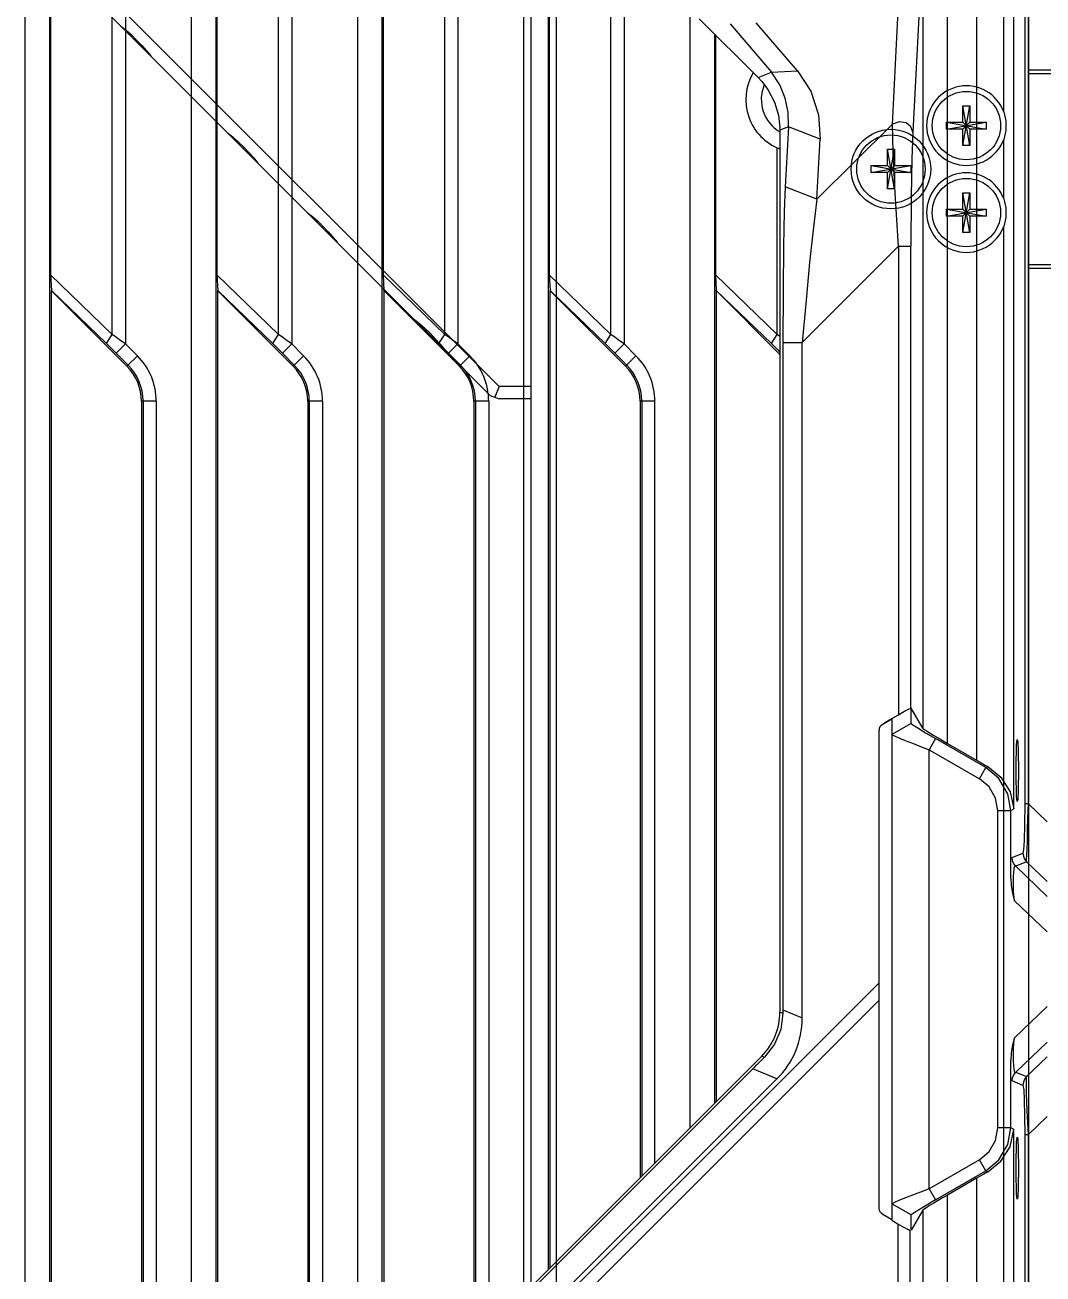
# Model space of a CAD drawing. Header units: millimetres. Extents: x -3132 to 28633, y 682 to 5849.
# Drawn here: x 23478.7 to 23560.6, y 5186.2 to 5286.7 of the extents above; entities that cross this region are included whole.
import ezdxf

# ---------------------------------------------------------------- set-up
doc = ezdxf.new("R2010")
doc.units = ezdxf.units.MM

# ---------------------------------------------------------------- blocks, each defined once
blk = doc.blocks.new('gf')
at = {"linetype": 'Continuous'}
for p, q in [((20176.56, 5486.93), (20176.56, 5263.35)), ((20178.56, 5264.41), (20178.56, 5486.93)), ((20189.93, 5486.93), (20189.93, 5263.35)), ((20191.93, 5264.41), (20191.93, 5486.93)), ((20203.3, 5486.55), (20203.3, 5343.92)), ((20205.3, 5345.91), (20205.3, 5485.37)), ((20256.98, 5480.67), (20256.98, 5396.75)), ((20257.27, 5396.75), (20257.27, 5480.71)), ((20216.67, 5474.05), (20216.67, 5357.29)), ((20218.67, 5359.28), (20218.67, 5472.06)), ((20184.65, 5470.9), (20184.65, 5433.76)), ((20198.02, 5470.9), (20198.02, 5433.76)), ((20211.39, 5470.9), (20211.39, 5433.76)), ((20253.1, 5470.66), (20253.1, 5400.26)), ((20256.1, 5396.34), (20256.1, 5470.66)), ((20183.58, 5434.53), (20183.58, 5470.13)), ((20196.95, 5434.53), (20196.95, 5470.13)), ((20210.32, 5434.53), (20210.32, 5470.13)), ((20250.77, 5401.6), (20250.77, 5468.33)), ((20223.69, 5434.53), (20223.69, 5467.04)), ((20246.33, 5451.45), (20247.13, 5466.88)), ((20224.76, 5465.97), (20224.76, 5433.76)), ((20248.77, 5466.23), (20247.97, 5450.81)), ((20248.77, 5466.23), (20248.77, 5402.84)), ((20178.62, 5465.34), (20178.62, 5439.32)), ((20191.99, 5465.34), (20191.99, 5439.32)), ((20205.36, 5465.34), (20205.36, 5439.32)), ((20218.73, 5465.34), (20218.73, 5439.32)), ((20230.04, 5462.8), (20230.04, 5370.66)), ((20235.53, 5455.19), (20230.8, 5459.92)), ((20233.29, 5459.52), (20236.61, 5455.64)), ((20238.71, 5455.73), (20235.39, 5459.61)), ((20232.04, 5372.65), (20232.04, 5458.69)), ((20232.1, 5458.63), (20232.1, 5439.32)), ((20235.54, 5455.19), (20236.61, 5455.64)), ((20236.61, 5455.64), (20238.71, 5455.73)), ((20246.33, 5451.45), (20240.27, 5445.4)), ((20237.97, 5451.23), (20237.29, 5450.95)), ((20237.29, 5450.95), (20237.29, 5379.97)), ((20237.97, 5451.23), (20237.72, 5446.4)), ((20240.52, 5450.23), (20237.97, 5451.23)), ((20237.06, 5434.53), (20237.06, 5449.55)), ((20240.27, 5445.4), (20240.52, 5450.23)), ((20240.27, 5445.4), (20237.72, 5446.4)), ((20246.83, 5441.64), (20239.07, 5433.88)), ((20246.83, 5441.64), (20247.83, 5441.64)), ((20246.83, 5441.64), (20246.83, 5403.91)), ((20247.83, 5404.45), (20247.83, 5441.64)), ((20178.62, 5439.32), (20178.69, 5438.05)), ((20183.58, 5434.53), (20178.62, 5439.32)), ((20191.99, 5439.32), (20192.06, 5438.05)), ((20196.95, 5434.53), (20191.99, 5439.32)), ((20205.36, 5439.32), (20205.43, 5438.05)), ((20210.32, 5434.53), (20205.36, 5439.32)), ((20218.73, 5439.32), (20218.8, 5438.05)), ((20223.69, 5434.53), (20218.73, 5439.32)), ((20232.1, 5439.32), (20232.17, 5438.05)), ((20237.06, 5434.53), (20232.1, 5439.32)), ((20178.69, 5438.06), (20183.12, 5433.78)), ((20178.7, 5328.84), (20178.7, 5438.03)), ((20178.7, 5438.03), (20184.76, 5431.97)), ((20192.06, 5438.06), (20196.49, 5433.78)), ((20192.07, 5328.84), (20192.07, 5438.03)), ((20192.07, 5438.03), (20198.13, 5431.97)), ((20205.43, 5438.06), (20209.86, 5433.78)), ((20205.44, 5346.05), (20205.44, 5438.03)), ((20205.44, 5438.03), (20211.5, 5431.97)), ((20218.8, 5438.06), (20223.23, 5433.78)), ((20218.81, 5359.42), (20218.81, 5438.03)), ((20218.81, 5438.03), (20224.87, 5431.97)), ((20232.17, 5438.06), (20236.6, 5433.78)), ((20232.18, 5372.79), (20232.18, 5438.03)), ((20232.18, 5438.03), (20237.29, 5432.91)), ((20183.12, 5433.78), (20183.58, 5434.53)), ((20196.49, 5433.78), (20196.95, 5434.53)), ((20209.86, 5433.78), (20210.32, 5434.53)), ((20223.23, 5433.78), (20223.69, 5434.53)), ((20236.6, 5433.78), (20237.06, 5434.53)), ((20237.29, 5434.36), (20237.06, 5434.53)), ((20184.65, 5433.76), (20183.9, 5433.01)), ((20185.6, 5432.81), (20184.65, 5433.76)), ((20198.02, 5433.76), (20197.27, 5433.01)), ((20198.97, 5432.81), (20198.02, 5433.76)), ((20211.39, 5433.76), (20210.64, 5433.01)), ((20212.34, 5432.81), (20211.39, 5433.76)), ((20224.76, 5433.76), (20224.01, 5433.01)), ((20225.71, 5432.81), (20224.76, 5433.76)), ((20237.52, 5433.88), (20239.07, 5433.88)), ((20237.52, 5433.88), (20237.52, 5380.17)), ((20239.07, 5379.53), (20239.07, 5433.88)), ((20183.9, 5433.01), (20184.85, 5432.06)), ((20184.76, 5431.97), (20185.6, 5432.81)), ((20197.27, 5433.01), (20198.22, 5432.06)), ((20198.13, 5431.97), (20198.97, 5432.81)), ((20210.64, 5433.01), (20211.59, 5432.06)), ((20211.5, 5431.97), (20212.34, 5432.81)), ((20224.01, 5433.01), (20224.96, 5432.06)), ((20224.87, 5431.97), (20225.71, 5432.81)), ((20187.12, 5429.14), (20185.93, 5429.14)), ((20185.93, 5429.14), (20185.93, 5337.73)), ((20186.06, 5429.14), (20186.06, 5337.73)), ((20187.12, 5429.14), (20187.12, 5337.73)), ((20200.49, 5429.14), (20199.3, 5429.14)), ((20199.3, 5429.14), (20199.3, 5339.91)), ((20199.43, 5429.14), (20199.43, 5340.04)), ((20200.49, 5429.14), (20200.49, 5341.1)), ((20213.86, 5429.14), (20212.67, 5429.14)), ((20212.67, 5429.14), (20212.67, 5353.28)), ((20212.8, 5429.14), (20212.8, 5353.41)), ((20213.86, 5429.14), (20213.86, 5354.47)), ((20227.23, 5429.14), (20226.04, 5429.14)), ((20226.04, 5429.14), (20226.04, 5366.65)), ((20226.17, 5429.14), (20226.17, 5366.78)), ((20227.23, 5367.84), (20227.23, 5429.14)), ((20247.85, 5404.44), (20247.82, 5404.45)), ((20247.85, 5403.21), (20247.85, 5404.44)), ((20248.77, 5402.84), (20247.85, 5404.44)), ((20246.29, 5403.57), (20245.51, 5403.11)), ((20245.73, 5403.28), (20246.83, 5403.91)), ((20246.29, 5403.57), (20246.29, 5363.3)), ((20247.85, 5403.21), (20246.29, 5402.32)), ((20245.26, 5364.19), (20245.26, 5402.68)), ((20249.81, 5402), (20249.29, 5401.1)), ((20253.86, 5399.66), (20249.81, 5402)), ((20250.77, 5401.6), (20253.1, 5400.26)), ((20249.29, 5365.77), (20249.29, 5401.1)), ((20249.29, 5401.1), (20253.34, 5398.76)), ((20253.34, 5398.76), (20253.86, 5399.66)), ((20254, 5399.74), (20253.86, 5399.66)), ((20254.82, 5396.2), (20255.86, 5396.2)), ((20254.82, 5370.67), (20254.82, 5396.2)), ((20255.86, 5396.2), (20256.1, 5396.34)), ((20255.86, 5390.75), (20255.86, 5396.2)), ((20257.27, 5396.75), (20256.98, 5396.75)), ((20257.27, 5396.75), (20258.79, 5395.3)), ((20255.96, 5392.42), (20256.84, 5392.78)), ((20257.13, 5392.08), (20256.26, 5391.72)), ((20256.26, 5391.72), (20258.79, 5389.3)), ((20258.79, 5390.5), (20257.13, 5392.08)), ((20258.79, 5386.43), (20256.15, 5388.95)), ((20219.2, 5356.28), (20245.24, 5382.32)), ((20219.76, 5355.42), (20245.24, 5380.91)), ((20237.52, 5380.17), (20239.07, 5379.53)), ((20256.15, 5377.92), (20258.79, 5380.44)), ((20237.52, 5379.88), (20237.29, 5379.97)), ((20258.79, 5377.57), (20256.26, 5375.15)), ((20197.03, 5337.64), (20235.83, 5376.44)), ((20235.83, 5376.44), (20236.05, 5376.35)), ((20255.86, 5370.67), (20255.86, 5376.12)), ((20257.13, 5374.79), (20258.79, 5376.37)), ((20235.11, 5375.42), (20215.31, 5355.62)), ((20237.04, 5374.62), (20235.11, 5375.42)), ((20256.26, 5375.15), (20257.13, 5374.79)), ((20237.04, 5374.62), (20216.67, 5354.25)), ((20256.84, 5374.08), (20255.96, 5374.45)), ((20258.79, 5371.57), (20257.27, 5370.12)), ((20255.86, 5370.67), (20254.82, 5370.67)), ((20256.1, 5370.53), (20255.86, 5370.67)), ((20256.1, 5146.34), (20256.1, 5370.53)), ((20256.98, 5370.12), (20257.27, 5370.12)), ((20256.98, 5370.12), (20256.98, 5146.75)), ((20257.27, 5146.75), (20257.27, 5370.12)), ((20253.34, 5368.1), (20249.29, 5365.77)), ((20253.86, 5367.21), (20253.34, 5368.1)), ((20249.81, 5364.87), (20253.86, 5367.21)), ((20253.86, 5367.21), (20254, 5367.12)), ((20253.1, 5366.61), (20250.77, 5365.26)), ((20253.1, 5366.61), (20253.1, 5150.26)), ((20249.29, 5365.77), (20249.81, 5364.87)), ((20250.77, 5151.6), (20250.77, 5365.26)), ((20245.29, 5364.02), (20245.26, 5364.19)), ((20247.85, 5363.66), (20246.29, 5364.55)), ((20248.77, 5364.03), (20247.85, 5362.43)), ((20248.77, 5364.03), (20248.77, 5152.84)), ((20245.51, 5363.75), (20246.29, 5363.3)), ((20246.77, 5362.92), (20246.29, 5363.2)), ((20247.85, 5362.43), (20247.85, 5363.66)), ((20246.77, 5362.92), (20246.77, 5272.56)), ((20247.77, 5272.21), (20247.77, 5362.38))]:
    blk.add_line(p, q, dxfattribs=at)
for points in [[(20237.97, 5451.23), (20237.94, 5452.4), (20237.72, 5453.53), (20237.28, 5454.61), (20236.61, 5455.64)], [(20238.71, 5455.73), (20239.77, 5454.09), (20240.39, 5452.21), (20240.52, 5450.23)], [(20235.53, 5455.19), (20235.83, 5454.87), (20236.1, 5454.54), (20236.35, 5454.18)], [(20236.35, 5454.18), (20236.85, 5453.22), (20237.16, 5452.18), (20237.29, 5451.15)], [(20247.97, 5450.81), (20247.82, 5451.23), (20247.43, 5451.54), (20246.87, 5451.64), (20246.33, 5451.45)], [(20246.83, 5441.64), (20246.56, 5445.89), (20246.4, 5449.18), (20246.33, 5451.45)], [(20247.97, 5450.81), (20247.9, 5448.66), (20247.85, 5445.61), (20247.83, 5441.64)], [(20237.72, 5446.4), (20237.64, 5444.43), (20237.58, 5441.62), (20237.54, 5438.09), (20237.52, 5433.88)], [(20240.27, 5445.4), (20239.99, 5443.15), (20239.68, 5440.3), (20239.39, 5437.29), (20239.07, 5433.88)], [(20178.7, 5438.03), (20178.69, 5438.04), (20178.69, 5438.05), (20178.69, 5438.06)], [(20192.07, 5438.03), (20192.06, 5438.04), (20192.06, 5438.05), (20192.06, 5438.06)], [(20205.44, 5438.03), (20205.43, 5438.04), (20205.43, 5438.05), (20205.43, 5438.06)], [(20232.18, 5438.03), (20232.17, 5438.04), (20232.17, 5438.05), (20232.17, 5438.06)], [(20184.65, 5433.76), (20184.28, 5434.02), (20183.93, 5434.28), (20183.58, 5434.53)], [(20198.02, 5433.76), (20197.65, 5434.02), (20197.3, 5434.28), (20196.95, 5434.53)], [(20211.39, 5433.76), (20211.02, 5434.02), (20210.67, 5434.28), (20210.32, 5434.53)], [(20224.76, 5433.76), (20224.39, 5434.02), (20224.04, 5434.28), (20223.69, 5434.53)], [(20183.12, 5433.78), (20183.37, 5433.54), (20183.63, 5433.28), (20183.9, 5433.01)], [(20196.49, 5433.78), (20196.74, 5433.54), (20197, 5433.28), (20197.27, 5433.01)], [(20209.86, 5433.78), (20210.11, 5433.54), (20210.37, 5433.28), (20210.64, 5433.01)], [(20223.23, 5433.78), (20223.48, 5433.54), (20223.74, 5433.28), (20224.01, 5433.01)], [(20236.6, 5433.78), (20236.85, 5433.54), (20237.11, 5433.28), (20237.29, 5433.1)], [(20246.83, 5403.91), (20247.32, 5404.2), (20247.68, 5404.39), (20247.82, 5404.45)], [(20247.85, 5403.21), (20247.98, 5403.11), (20248.38, 5402.85), (20249.01, 5402.47), (20249.81, 5402)], [(20246.29, 5402.32), (20246.36, 5402.28), (20246.56, 5402.18), (20246.9, 5402.03), (20247.37, 5401.84), (20247.95, 5401.62), (20248.6, 5401.37), (20249.29, 5401.1)], [(20255.86, 5396.2), (20255.62, 5397.55), (20254.91, 5398.78), (20253.86, 5399.66)], [(20254, 5399.74), (20255.07, 5398.89), (20255.8, 5397.72), (20256.1, 5396.34)], [(20254.82, 5396.2), (20254.64, 5397.21), (20254.13, 5398.11), (20253.34, 5398.76)], [(20256.98, 5396.75), (20256.97, 5395.03), (20256.94, 5393.79), (20256.89, 5393.05), (20256.84, 5392.78)], [(20257.13, 5392.08), (20257.12, 5392.26), (20257.14, 5392.6), (20257.17, 5393.09), (20257.19, 5393.75), (20257.2, 5394.59), (20257.22, 5395.58), (20257.27, 5396.75)], [(20256.26, 5391.72), (20256.1, 5391.92), (20256, 5392.16), (20255.96, 5392.42)], [(20256.84, 5392.78), (20256.87, 5392.53), (20256.97, 5392.29), (20257.13, 5392.08)], [(20256.15, 5388.95), (20256.09, 5389.66), (20256.09, 5390.3), (20256.09, 5390.84), (20256.1, 5391.24), (20256.14, 5391.52), (20256.17, 5391.7), (20256.26, 5391.72)], [(20255.86, 5390.75), (20255.89, 5390.16), (20255.99, 5389.56), (20256.15, 5388.95)], [(20237.52, 5379.88), (20237.35, 5378.59), (20236.85, 5377.39), (20236.05, 5376.35)], [(20256.15, 5377.92), (20255.99, 5377.31), (20255.89, 5376.71), (20255.86, 5376.12)], [(20256.26, 5375.15), (20256.19, 5375.13), (20256.16, 5375.22), (20256.13, 5375.41), (20256.1, 5375.68), (20256.09, 5376.04), (20256.09, 5376.5), (20256.09, 5377.01), (20256.1, 5377.5), (20256.15, 5377.92)], [(20255.96, 5374.45), (20256, 5374.7), (20256.1, 5374.94), (20256.26, 5375.15)], [(20257.13, 5374.79), (20256.97, 5374.59), (20256.87, 5374.34), (20256.84, 5374.08)], [(20256.84, 5374.08), (20256.9, 5373.75), (20256.94, 5372.9), (20256.97, 5371.67), (20256.98, 5370.12)], [(20257.27, 5370.12), (20257.18, 5372.05), (20257.13, 5373.47), (20257.11, 5374.39), (20257.13, 5374.79)], [(20253.34, 5368.1), (20254.13, 5368.76), (20254.64, 5369.66), (20254.82, 5370.67)], [(20253.86, 5367.21), (20254.91, 5368.09), (20255.62, 5369.32), (20255.86, 5370.67)], [(20254, 5367.12), (20255.07, 5367.98), (20255.8, 5369.15), (20256.1, 5370.53)], [(20254, 5367.12), (20253.68, 5366.94), (20253.39, 5366.78), (20253.1, 5366.61)], [(20249.29, 5365.77), (20248.6, 5365.5), (20247.95, 5365.25), (20247.38, 5365.03), (20246.91, 5364.84), (20246.56, 5364.69), (20246.36, 5364.59), (20246.29, 5364.55)], [(20245.51, 5363.75), (20245.38, 5363.86), (20245.29, 5364.02)], [(20249.81, 5364.87), (20248.79, 5364.27), (20248.08, 5363.83), (20247.85, 5363.66)], [(20247.77, 5362.38), (20247.62, 5362.45), (20247.27, 5362.64), (20246.77, 5362.92)]]:
    blk.add_lwpolyline(points, dxfattribs=at)
for centre, radius, start, end in [((20238.79, 5453.43), 4.25, 149.5129, 249.1187), ((20238.79, 5453.43), 3, 156.9773, 239.9825), ((20181.93, 5429.14), 5.19, 0, 45), ((20195.3, 5429.14), 5.19, 0, 45), ((20208.67, 5429.14), 5.19, 0, 45), ((20222.04, 5429.14), 5.19, 0, 45), ((20181.93, 5429.14), 4, 0, 45.0007), ((20181.93, 5429.14), 4.13, 0, 45), ((20195.3, 5429.14), 4, 0, 45.0007), ((20195.3, 5429.14), 4.13, 0, 45), ((20208.67, 5429.14), 4, 0, 45.0007), ((20208.67, 5429.14), 4.13, 0, 45), ((20222.04, 5429.14), 4, 0, 45.0007), ((20222.04, 5429.14), 4.13, 0, 45)]:
    blk.add_arc(centre, radius, start, end, dxfattribs=at)
for centre, major_axis, ratio, start_param, end_param in [((20231.29, 5450.95), (-5.55, -2.3), 0.999286, 2.749146, 2.78291), ((20245.76, 5402.68), (-0.249, 0.431), 0.999391, 0.000527, 1.047198), ((20250.77, 5401.69), (2, -1.16), 0.030233, -3.089211, -1.553322), ((20253.1, 5400.38), (3, -1.73), 0.030233, -1.553322, -1.24753), ((20238.02, 5377.09), (-0.14, 10.88), 0.044269, 1.282709, 1.310399), ((20232.29, 5379.98), (4.62, -1.91), 0.999286, -0.392447, 0.392447), ((20224.68, 5382.61), (13.88, -5.75), 0.665735, -0.269069, 0.269069), ((20237.64, 5377.24), (7.8, 7.59), 0.044269, 1.733719, 1.858884), ((20250.77, 5365.18), (2, 1.16), 0.030233, 1.553322, 3.089211)]:
    blk.add_ellipse(centre, major_axis=major_axis, ratio=ratio, start_param=start_param, end_param=end_param, dxfattribs=at)
for centre in [(20256.38, 5399.43), (20256.38, 5367.43)]:
    blk.add_ellipse(centre, major_axis=(0, 2.5), ratio=0.034921, dxfattribs=at)
blk = doc.blocks.new('*U110')
blk.add_blockref('gf', (-20008.79, -5261.93))
blk = doc.blocks.new('*U111')
at = {"color": 0, "linetype": 'ByBlock', "lineweight": -2, "transparency": 16777216}
blk.add_blockref('*U110', (0, 0), dxfattribs=at)
blk = doc.blocks.new('tgjn')
at = {"color": 114, "linetype": 'Continuous', "true_color": 0x139b48}
for p, q in [((19969.47, 6775.16), (19969.47, 7272.16)), ((19971.47, 7272.16), (19971.47, 6775.16)), ((20007.47, 7218.27), (20007.47, 7272.16)), ((20009.47, 7272.16), (20009.47, 6775.16)), ((19966.17, 7195.45), (19932.76, 7228.87)), ((19966.88, 7196.16), (19933.47, 7229.57)), ((19937.72, 7224.04), (19937.65, 7223.97)), ((20009.47, 7221.66), (20017.47, 7221.66)), ((20009.47, 7221.36), (20017.47, 7221.36)), ((20004.19, 7218.76), (20004.75, 7218.76)), ((20004.19, 7215.56), (20004.75, 7218.76)), ((20004.19, 7217.44), (20004.19, 7218.76)), ((20004.75, 7215.56), (20004.19, 7218.76)), ((20004.75, 7218.76), (20004.75, 7217.44)), ((20002.87, 7216.88), (20006.07, 7217.44)), ((20002.87, 7217.44), (20004.19, 7217.44)), ((20002.87, 7216.88), (20002.87, 7217.44)), ((20002.87, 7217.44), (20006.07, 7216.88)), ((20004.19, 7216.88), (20002.87, 7216.88)), ((20004.19, 7216.88), (20004.75, 7217.44)), ((20004.75, 7216.88), (20004.19, 7217.44)), ((20004.19, 7215.56), (20004.19, 7216.88)), ((20004.75, 7217.44), (20006.07, 7217.44)), ((20006.07, 7216.88), (20004.75, 7216.88)), ((20004.75, 7216.88), (20004.75, 7215.56)), ((20006.07, 7217.44), (20006.07, 7216.88)), ((20007.47, 7211.27), (20007.47, 7216.05)), ((19946.35, 7215.42), (19946.28, 7215.35)), ((19998.12, 7212.06), (19998.68, 7215.26)), ((19998.12, 7215.26), (19998.68, 7215.26)), ((19998.12, 7213.94), (19998.12, 7215.26)), ((19998.68, 7212.06), (19998.12, 7215.26)), ((19998.68, 7215.26), (19998.68, 7213.94)), ((20004.75, 7215.56), (20004.19, 7215.56)), ((19996.8, 7213.38), (20000, 7213.94)), ((19996.8, 7213.94), (19998.12, 7213.94)), ((19996.8, 7213.94), (20000, 7213.38)), ((19996.8, 7213.38), (19996.8, 7213.94)), ((19998.12, 7213.38), (19998.68, 7213.94)), ((19998.68, 7213.38), (19998.12, 7213.94)), ((19998.68, 7213.94), (20000, 7213.94)), ((20000, 7213.94), (20000, 7213.38)), ((19998.12, 7213.38), (19996.8, 7213.38)), ((19998.12, 7212.06), (19998.12, 7213.38)), ((20000, 7213.38), (19998.68, 7213.38)), ((19998.68, 7213.38), (19998.68, 7212.06)), ((19998.68, 7212.06), (19998.12, 7212.06)), ((20004.19, 7211.76), (20004.75, 7211.76)), ((20004.19, 7208.56), (20004.75, 7211.76)), ((20004.19, 7210.44), (20004.19, 7211.76)), ((20004.75, 7208.56), (20004.19, 7211.76)), ((20004.75, 7211.76), (20004.75, 7210.44)), ((20002.87, 7209.88), (20006.07, 7210.44)), ((20002.87, 7210.44), (20004.19, 7210.44)), ((20002.87, 7210.44), (20006.07, 7209.88)), ((20002.87, 7209.88), (20002.87, 7210.44)), ((20004.19, 7209.88), (20002.87, 7209.88)), ((20004.19, 7209.88), (20004.75, 7210.44)), ((20004.75, 7209.88), (20004.19, 7210.44)), ((20004.19, 7208.56), (20004.19, 7209.88)), ((20004.75, 7210.44), (20006.07, 7210.44)), ((20006.07, 7209.88), (20004.75, 7209.88)), ((20004.75, 7209.88), (20004.75, 7208.56)), ((20006.07, 7210.44), (20006.07, 7209.88)), ((19952.72, 7209.04), (19952.65, 7208.97)), ((20007.47, 6838.27), (20007.47, 7209.05)), ((20004.75, 7208.56), (20004.19, 7208.56)), ((20017.47, 7205.96), (20009.47, 7205.96)), ((20017.47, 7205.66), (20009.47, 7205.66)), ((19961.35, 7200.42), (19961.28, 7200.35)), ((19966.88, 7196.16), (19966.53, 7195.31)), ((19969.47, 7196.16), (19966.88, 7196.16)), ((19966.17, 7195.45), (19966.88, 7195.16)), ((19969.47, 7195.16), (19966.88, 7195.16))]:
    blk.add_line(p, q, dxfattribs=at)
for points in [[(19936.45, 7225.17), (19936.87, 7224.84), (19937.3, 7224.46), (19937.72, 7224.04)], [(19937.72, 7224.04), (19938.13, 7223.61), (19938.51, 7223.19), (19938.85, 7222.77)], [(20007.47, 7218.27), (20007.63, 7217.55), (20007.63, 7216.77), (20007.47, 7216.05)], [(19945.08, 7216.55), (19945.5, 7216.2), (19945.92, 7215.82), (19946.35, 7215.42)], [(19946.35, 7215.42), (19946.77, 7214.98), (19947.15, 7214.56), (19947.48, 7214.15)], [(20007.47, 7211.27), (20007.63, 7210.55), (20007.63, 7209.77), (20007.47, 7209.05)], [(19951.45, 7210.17), (19951.87, 7209.84), (19952.29, 7209.46), (19952.72, 7209.04)], [(19952.72, 7209.04), (19953.13, 7208.61), (19953.51, 7208.19), (19953.85, 7207.77)], [(19960.08, 7201.55), (19960.5, 7201.2), (19960.92, 7200.82), (19961.35, 7200.42)], [(19961.35, 7200.42), (19961.77, 7199.98), (19962.15, 7199.56), (19962.48, 7199.15)]]:
    blk.add_lwpolyline(points, dxfattribs=at)
for centre, radius in [((20004.47, 7217.16), 2.75), ((19998.4, 7213.66), 3.2), ((19998.4, 7213.66), 2.75), ((20004.47, 7210.16), 2.75)]:
    blk.add_circle(centre, radius, dxfattribs=at)
for centre in [(20004.47, 7217.16), (20004.47, 7210.16)]:
    blk.add_arc(centre, 3.2, 20.3641, 339.6359, dxfattribs=at)
blk = doc.blocks.new('*U114')
blk.add_blockref('tgjn', (-19767.97, -7030.66))

msp = doc.modelspace()

# ---------------------------------------------------------------- block references
at = {"color": 0, "linetype": 'ByBlock', "lineweight": -2, "transparency": 16777216}
msp.add_blockref('*U114', (23317.901, 5092.128), dxfattribs=at)
msp.add_blockref('*U111', (23310.901, 5089.228))

doc.saveas('drawing.dxf')
